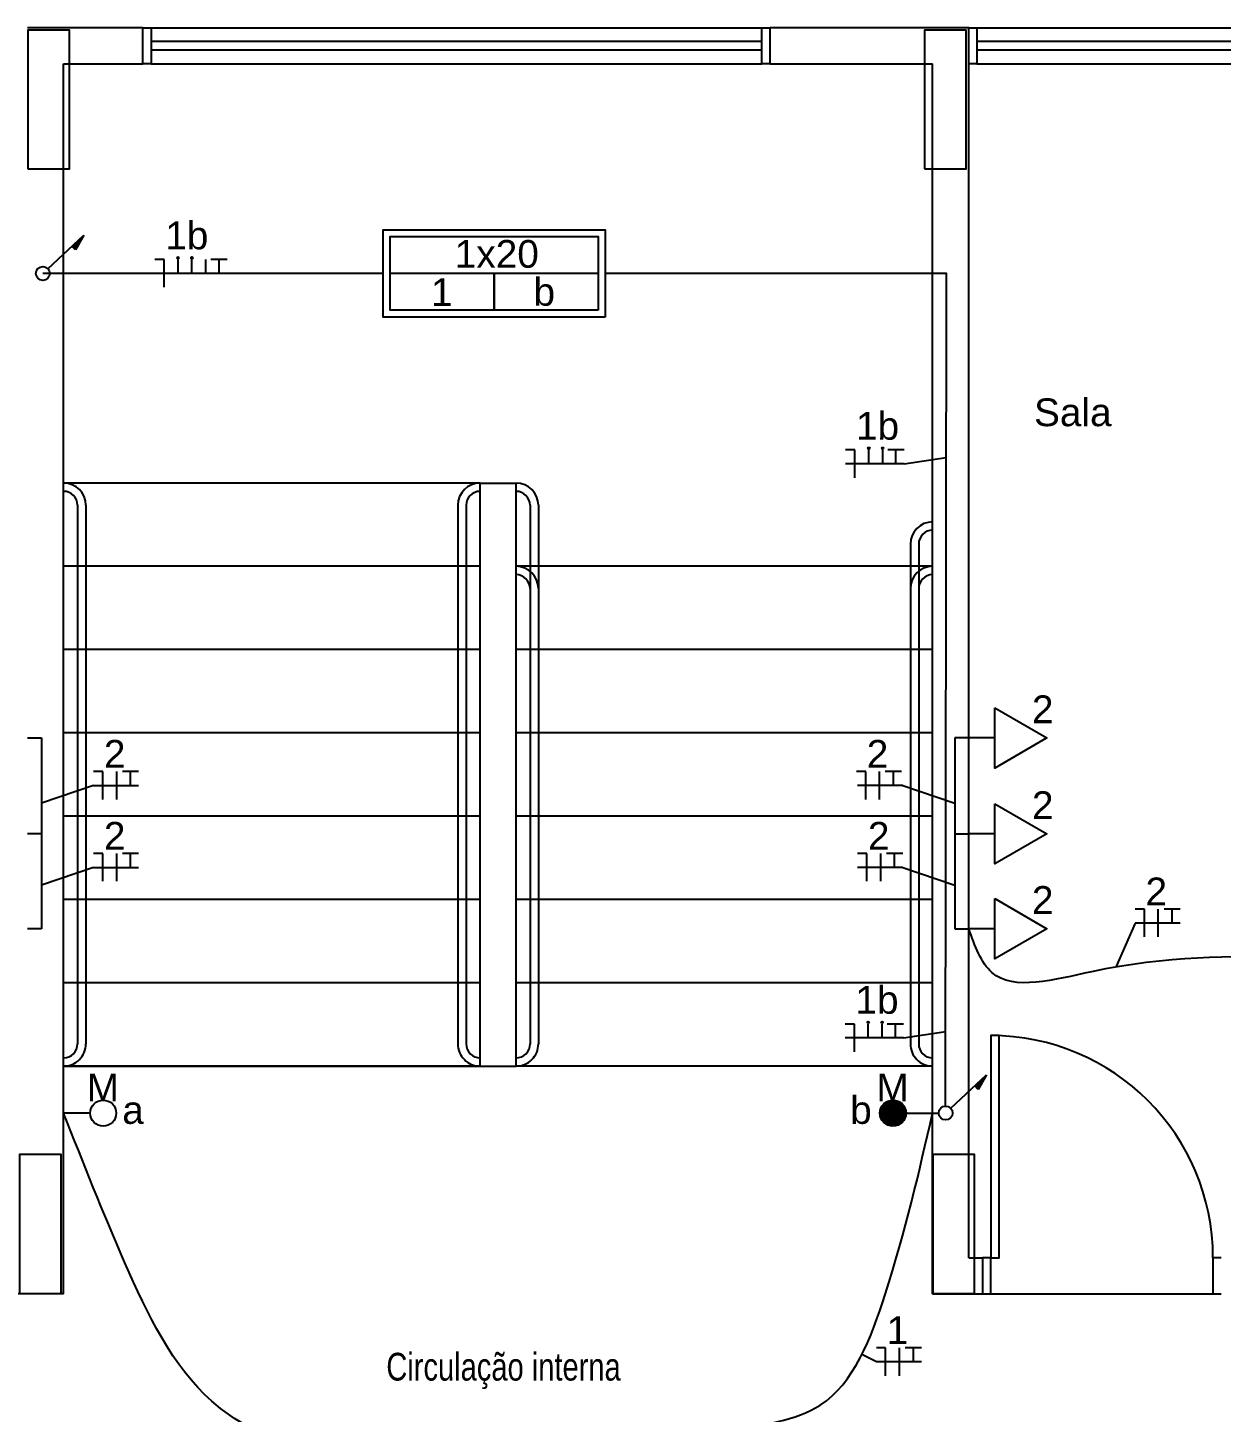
# Model space of a CAD drawing. Extents: x -115 to 23, y 4 to 69.
# Drawn here: x -76.204 to -71.905, y 40.809 to 45.796 of the extents above; entities that cross this region are included whole.
import ezdxf
from ezdxf.enums import TextEntityAlignment as Align

# ---------------------------------------------------------------- set-up
doc = ezdxf.new("R2010")
doc.units = 0
doc.header["$MEASUREMENT"] = 0
for name, color, linetype in [('BASE', 8, 'CONTINUOUS'), ('Chamada', 3, 'CONTINUOUS'), ('E_LUMINO', 160, 'CONTINUOUS'), ('Elétrico', 5, 'CONTINUOUS'), ('Texto - Elétrica', 3, 'CONTINUOUS'), ('texto - elétrico', 3, 'CONTINUOUS')]:
    doc.layers.add(name, color=color, linetype=linetype)
doc.styles.add('ARIAL', font='arial.ttf')

msp = doc.modelspace()

# ---------------------------------------------------------------- hatches: boundary and pattern name
at = {"layer": 'Elétrico'}
for points in [[(-76.0325, 44.9954), (-76.0022, 45.0487), (-76.045, 45.0087)], [(-72.7806, 41.9713), (-72.7502, 42.0247), (-72.7931, 41.9847)]]:
    msp.add_hatch(color=256, dxfattribs=at).paths.add_polyline_path(points)
at = {"layer": 'Elétrico', "linetype": 'Continuous', "lineweight": -2}
for points in [[(-73.0876, 41.9334), (-73.0876, 41.8865), (-73.1345, 41.8865), (-73.1341, 41.8938), (-73.13, 41.9065), (-73.1255, 41.9144), (-73.1203, 41.9204), (-73.1124, 41.9264), (-73.1026, 41.931), (-73.0929, 41.9331), (-73.0876, 41.933)], [(-73.0876, 41.9334), (-73.0876, 41.8865), (-73.0408, 41.8865), (-73.0411, 41.8938), (-73.0452, 41.9065), (-73.0497, 41.9144), (-73.055, 41.9204), (-73.0629, 41.9264), (-73.0726, 41.931), (-73.0824, 41.9331), (-73.0876, 41.933)], [(-73.0876, 41.8397), (-73.0876, 41.8865), (-73.1345, 41.8865), (-73.1341, 41.8793), (-73.13, 41.8666), (-73.1255, 41.8587), (-73.1203, 41.8527), (-73.1124, 41.8467), (-73.1026, 41.8421), (-73.0929, 41.84), (-73.0876, 41.8401)], [(-73.0876, 41.8397), (-73.0876, 41.8865), (-73.0408, 41.8865), (-73.0411, 41.8793), (-73.0452, 41.8666), (-73.0497, 41.8587), (-73.055, 41.8527), (-73.0629, 41.8467), (-73.0726, 41.8421), (-73.0824, 41.84), (-73.0876, 41.8401)]]:
    msp.add_hatch(color=256, dxfattribs=at).paths.add_polyline_path(points)

# ---------------------------------------------------------------- linework, layer by layer
at = {"layer": 'BASE'}
for p, q in [((-75.7899, 45.7959), (-76.2049, 45.7959)), ((-75.7899, 45.6659), (-75.7899, 45.7959)), ((-72.815, 45.7959), (-73.5299, 45.7959)), ((-73.5299, 45.6659), (-73.5299, 45.7959)), ((-72.815, 45.6659), (-72.815, 45.7959)), ((-76.0749, 41.2359), (-76.0749, 45.6659)), ((-76.0749, 45.6659), (-75.7899, 45.6659)), ((-73.5299, 45.6659), (-72.945, 45.6659)), ((-72.945, 41.2359), (-72.945, 45.6659)), ((-72.815, 41.3659), (-72.815, 45.6659)), ((-74.5749, 44.1559), (-76.0749, 44.1559)), ((-74.5749, 44.1559), (-74.445, 44.1559)), ((-74.5749, 42.0559), (-74.5749, 44.1559)), ((-74.5749, 44.1559), (-74.445, 44.1559)), ((-74.445, 42.0559), (-74.445, 44.1559)), ((-76.0249, 44.0759), (-76.0249, 42.1359)), ((-75.9949, 44.0759), (-75.9949, 42.1359)), ((-74.6549, 44.0759), (-74.6549, 42.1359)), ((-74.6549, 44.0759), (-74.6549, 42.1354)), ((-74.6249, 44.0759), (-74.6249, 42.1359)), ((-74.6249, 44.0759), (-74.6249, 42.1349)), ((-74.395, 44.0759), (-74.395, 42.1349)), ((-74.365, 44.0759), (-74.365, 42.1354)), ((-73.025, 43.9359), (-73.025, 42.1354)), ((-72.995, 43.9359), (-72.995, 42.1349)), ((-74.5749, 43.8559), (-76.0749, 43.8559)), ((-74.5749, 43.8559), (-76.0749, 43.8559)), ((-72.945, 43.8559), (-74.445, 43.8559)), ((-72.945, 43.8559), (-74.445, 43.8559)), ((-76.0249, 43.7759), (-76.0249, 42.1349)), ((-75.9949, 43.7759), (-75.9949, 42.1354)), ((-74.5749, 43.5559), (-76.0749, 43.5559)), ((-74.5749, 43.5559), (-76.0749, 43.5559)), ((-72.945, 43.5559), (-74.445, 43.5559)), ((-72.945, 43.5559), (-74.445, 43.5559)), ((-74.5749, 43.2559), (-76.0749, 43.2559)), ((-74.5749, 43.2559), (-76.0749, 43.2559)), ((-72.945, 43.2559), (-74.445, 43.2559)), ((-72.945, 43.2559), (-74.445, 43.2559)), ((-74.5749, 42.9559), (-76.0749, 42.9559)), ((-74.5749, 42.9559), (-76.0749, 42.9559)), ((-72.945, 42.9559), (-74.445, 42.9559)), ((-72.945, 42.9559), (-74.445, 42.9559)), ((-74.5749, 42.6559), (-76.0749, 42.6559)), ((-74.5749, 42.6559), (-76.0749, 42.6559)), ((-72.945, 42.6559), (-74.445, 42.6559)), ((-72.945, 42.6559), (-74.445, 42.6559)), ((-74.5749, 42.3559), (-76.0749, 42.3559)), ((-74.5749, 42.3559), (-76.0749, 42.3559)), ((-72.945, 42.3559), (-74.445, 42.3559)), ((-72.945, 42.3559), (-74.445, 42.3559)), ((-74.5749, 42.0559), (-76.0749, 42.0559)), ((-76.0749, 42.0559), (-74.5749, 42.0559)), ((-74.5749, 42.0559), (-74.445, 42.0559)), ((-72.945, 42.0559), (-74.445, 42.0559)), ((-72.945, 42.0559), (-74.445, 42.0559)), ((-72.815, 41.3659), (-72.765, 41.3659)), ((-72.765, 41.3659), (-72.765, 41.2359)), ((-76.0749, 41.2359), (-76.2549, 41.2359)), ((-72.945, 41.2359), (-72.765, 41.2359)), ((-72.765, 41.2359), (-71.905, 41.2359))]:
    msp.add_line(p, q, dxfattribs=at)
at = {"layer": 'BASE', "linetype": 'Continuous'}
for p, q in [((-75.76, 45.7959), (-73.56, 45.7959)), ((-72.785, 45.7959), (-71.295, 45.7959)), ((-75.76, 45.6659), (-73.56, 45.6659)), ((-72.785, 45.6659), (-71.295, 45.6659))]:
    msp.add_line(p, q, dxfattribs=at)
at = {"layer": 'BASE'}
for points in [[(-76.204, 45.2874), (-76.129, 45.2874), (-76.054, 45.2874), (-76.054, 45.5374), (-76.054, 45.7874), (-76.129, 45.7874), (-76.204, 45.7874), (-76.204, 45.5374), (-76.204, 45.2874)], [(-72.9735, 45.2874), (-72.8985, 45.2874), (-72.8235, 45.2874), (-72.8235, 45.5374), (-72.8235, 45.7874), (-72.8985, 45.7874), (-72.9735, 45.7874), (-72.9735, 45.5374), (-72.9735, 45.2874)], [(-76.234, 41.2369), (-76.159, 41.2369), (-76.084, 41.2369), (-76.084, 41.4869), (-76.084, 41.7369), (-76.159, 41.7369), (-76.234, 41.7369), (-76.234, 41.4869), (-76.234, 41.2369)], [(-72.944, 41.2369), (-72.869, 41.2369), (-72.794, 41.2369), (-72.794, 41.4869), (-72.794, 41.7369), (-72.869, 41.7369), (-72.944, 41.7369), (-72.944, 41.4869), (-72.944, 41.2369)]]:
    msp.add_lwpolyline(points, close=True, dxfattribs=at)
at = {"layer": 'BASE', "linetype": 'Continuous'}
for points in [[(-75.7899, 45.7959), (-75.76, 45.7959), (-75.76, 45.6659), (-75.7899, 45.6659)], [(-73.5299, 45.6659), (-73.56, 45.6659), (-73.56, 45.7959), (-73.5299, 45.7959)], [(-72.815, 45.7959), (-72.785, 45.7959), (-72.785, 45.6659), (-72.815, 45.6659)], [(-72.765, 41.2359), (-72.735, 41.2359), (-72.735, 41.3659), (-72.765, 41.3659)], [(-71.905, 41.3659), (-71.935, 41.3659), (-71.935, 41.2359), (-71.905, 41.2359)]]:
    msp.add_lwpolyline(points, dxfattribs=at)
for points in [[(-75.76, 45.7159), (-73.56, 45.7159), (-73.56, 45.7459), (-75.76, 45.7459), (-75.76, 45.7159)], [(-72.785, 45.7159), (-71.295, 45.7159), (-71.295, 45.7459), (-72.785, 45.7459), (-72.785, 45.7159)], [(-72.735, 41.3659), (-72.705, 41.3659), (-72.705, 42.1659), (-72.735, 42.1659), (-72.735, 41.3659)]]:
    msp.add_lwpolyline(points, close=True, dxfattribs=at)
at = {"layer": 'BASE'}
for centre, radius, start, end in [((-76.0749, 44.0759), 0.08, 0, 90), ((-74.5749, 44.0759), 0.08, 90, 180), ((-74.5749, 44.0759), 0.08, 90, 180), ((-74.445, 44.0759), 0.08, 0, 90), ((-76.0749, 44.0759), 0.05, 0, 90), ((-74.5749, 44.0759), 0.05, 90, 180), ((-74.5749, 44.0759), 0.05, 90, 180), ((-74.445, 44.0759), 0.05, 0, 90), ((-72.945, 43.9359), 0.08, 90, 180), ((-72.945, 43.9359), 0.05, 90, 180), ((-74.445, 43.7759), 0.08, 0, 90), ((-72.945, 43.7759), 0.08, 90, 180), ((-74.445, 43.7759), 0.05, 0, 90), ((-72.945, 43.7759), 0.05, 90, 180), ((-76.0747, 42.1356), 0.0797, 269.8105, 0.1895), ((-76.0744, 42.1354), 0.0495, 269.4167, 0.5833), ((-76.0747, 42.1356), 0.0797, 269.8105, 0.1895), ((-76.0744, 42.1354), 0.0495, 269.4167, 0.5833), ((-74.5752, 42.1356), 0.0797, 179.8105, 270.1895), ((-74.5752, 42.1356), 0.0797, 179.8105, 270.1895), ((-74.5754, 42.1354), 0.0495, 179.4167, 270.5833), ((-74.5754, 42.1354), 0.0495, 179.4167, 270.5833), ((-74.4447, 42.1356), 0.0797, 269.8105, 0.1895), ((-74.4445, 42.1354), 0.0495, 269.4167, 0.5833), ((-72.9452, 42.1356), 0.0797, 179.8105, 270.1895), ((-72.9455, 42.1354), 0.0495, 179.4167, 270.5833)]:
    msp.add_arc(centre, radius, start, end, dxfattribs=at)
at = {"layer": 'BASE', "linetype": 'Continuous'}
msp.add_arc((-72.735, 41.3659), 0.8, 0, 90, dxfattribs=at)
at = {"layer": 'Chamada'}
for p, q in [((-73.0476, 44.225), (-72.8956, 44.2479)), ((-75.9672, 43.0666), (-76.1549, 43.0033)), ((-73.0527, 43.0666), (-72.865, 43.0033)), ((-75.9672, 42.7714), (-76.1549, 42.7081)), ((-73.0527, 42.7714), (-72.865, 42.7081)), ((-72.2153, 42.571), (-72.2847, 42.4124)), ((-73.0497, 42.1574), (-72.8977, 42.1803)), ((-73.1473, 40.9908), (-73.1993, 41.0177))]:
    msp.add_line(p, q, dxfattribs=at)
at = {"layer": 'Chamada', "linetype": 'Continuous'}
for p, q in [((-73.0476, 44.225), (-73.2581, 44.225)), ((-75.9672, 43.0666), (-75.8047, 43.0666)), ((-73.0527, 43.0666), (-73.2152, 43.0666)), ((-75.9672, 42.7714), (-75.8047, 42.7714)), ((-73.0527, 42.7714), (-73.2152, 42.7714)), ((-72.0528, 42.571), (-72.2153, 42.571)), ((-73.0497, 42.1574), (-73.2601, 42.1574)), ((-72.9848, 40.9908), (-73.1473, 40.9908))]:
    msp.add_line(p, q, dxfattribs=at)
at = {"layer": 'E_LUMINO'}
for points in [[(-74.1242, 44.7534), (-74.9242, 44.7534), (-74.9242, 45.0684), (-74.1242, 45.0684)], [(-74.1492, 44.7784), (-74.8992, 44.7784), (-74.8992, 45.0434), (-74.1492, 45.0434)]]:
    msp.add_lwpolyline(points, close=True, dxfattribs=at)
msp.add_lwpolyline([(-74.1492, 44.9109), (-74.5242, 44.9109), (-74.5242, 44.7784), (-74.5242, 44.9109), (-74.8992, 44.9109)], dxfattribs=at)
at = {"layer": 'Elétrico'}
for p, q in [((-76.1317, 44.9279), (-76.0022, 45.0487)), ((-76.0022, 45.0487), (-76.0325, 44.9954)), ((-76.0325, 44.9954), (-76.045, 45.0087)), ((-76.0749, 44.9109), (-76.1499, 44.9109)), ((-76.0563, 44.9109), (-76.0749, 44.9109)), ((-74.9242, 44.9109), (-76.0563, 44.9109)), ((-76.2049, 43.2376), (-76.1549, 43.2376)), ((-76.1549, 43.2376), (-76.1549, 42.8921)), ((-72.815, 43.2376), (-72.865, 43.2376)), ((-72.865, 43.2376), (-72.865, 42.8921)), ((-76.1549, 42.8921), (-76.2049, 42.8921)), ((-76.1549, 42.8921), (-76.1549, 42.5507)), ((-72.865, 42.8921), (-72.815, 42.8921)), ((-72.865, 42.8921), (-72.865, 42.5507)), ((-76.1549, 42.5507), (-76.2049, 42.5507)), ((-72.865, 42.5507), (-72.815, 42.5507)), ((-72.8797, 41.9039), (-72.7502, 42.0247)), ((-72.7502, 42.0247), (-72.7806, 41.9713)), ((-72.7806, 41.9713), (-72.7931, 41.9847))]:
    msp.add_line(p, q, dxfattribs=at)
at = {"layer": 'Elétrico', "linetype": 'Continuous'}
for p, q in [((-75.713, 44.9609), (-75.7463, 44.9609)), ((-75.713, 44.8609), (-75.713, 44.9609)), ((-75.663, 44.9109), (-75.663, 44.9609)), ((-75.613, 44.9109), (-75.613, 44.9609)), ((-75.563, 44.9109), (-75.563, 44.9609)), ((-75.4859, 44.9609), (-75.5442, 44.9609)), ((-75.515, 44.9109), (-75.515, 44.9609)), ((-73.2247, 44.275), (-73.2581, 44.275)), ((-73.2247, 44.175), (-73.2247, 44.275)), ((-73.1747, 44.225), (-73.1747, 44.275)), ((-73.1247, 44.225), (-73.1247, 44.275)), ((-73.0476, 44.275), (-73.106, 44.275)), ((-73.0768, 44.225), (-73.0768, 44.275)), ((-72.7212, 43.2376), (-72.815, 43.2376)), ((-75.9339, 43.1166), (-75.9672, 43.1166)), ((-75.9339, 43.0166), (-75.9339, 43.1166)), ((-75.8839, 43.0166), (-75.8839, 43.1166)), ((-75.8047, 43.1166), (-75.863, 43.1166)), ((-75.8339, 43.0666), (-75.8339, 43.1166)), ((-73.186, 43.1166), (-73.2194, 43.1166)), ((-73.186, 43.0166), (-73.186, 43.1166)), ((-73.136, 43.0166), (-73.136, 43.1166)), ((-73.0569, 43.1166), (-73.1152, 43.1166)), ((-73.086, 43.0666), (-73.086, 43.1166)), ((-72.7212, 42.8921), (-72.815, 42.8921)), ((-75.9339, 42.8214), (-75.9672, 42.8214)), ((-75.9339, 42.7214), (-75.9339, 42.8214)), ((-75.8839, 42.7214), (-75.8839, 42.8214)), ((-75.8047, 42.8214), (-75.863, 42.8214)), ((-75.8339, 42.7714), (-75.8339, 42.8214)), ((-73.1819, 42.8214), (-73.2152, 42.8214)), ((-73.1819, 42.7214), (-73.1819, 42.8214)), ((-73.1319, 42.7214), (-73.1319, 42.8214)), ((-73.0527, 42.8214), (-73.111, 42.8214)), ((-73.0819, 42.7714), (-73.0819, 42.8214)), ((-72.1819, 42.621), (-72.2153, 42.621)), ((-72.1819, 42.521), (-72.1819, 42.621)), ((-72.1319, 42.521), (-72.1319, 42.621)), ((-72.0528, 42.621), (-72.1111, 42.621)), ((-72.0819, 42.571), (-72.0819, 42.621)), ((-72.7212, 42.5507), (-72.815, 42.5507)), ((-73.2268, 42.2074), (-73.2601, 42.2074)), ((-73.2268, 42.1074), (-73.2268, 42.2074)), ((-73.1768, 42.1574), (-73.1768, 42.2074)), ((-73.1268, 42.1574), (-73.1268, 42.2074)), ((-73.0497, 42.2074), (-73.108, 42.2074)), ((-73.0789, 42.1574), (-73.0789, 42.2074)), ((-73.114, 41.0408), (-73.1473, 41.0408)), ((-73.114, 40.9408), (-73.114, 41.0408)), ((-73.064, 40.9408), (-73.064, 41.0408)), ((-72.9848, 41.0408), (-73.0432, 41.0408)), ((-73.014, 40.9908), (-73.014, 41.0408))]:
    msp.add_line(p, q, dxfattribs=at)
at = {"layer": 'Elétrico', "linetype": 'Continuous', "lineweight": -2}
for p, q in [((-73.0876, 41.9334), (-73.0876, 41.8397)), ((-75.9792, 41.8865), (-76.0749, 41.8869)), ((-73.0408, 41.8865), (-72.945, 41.8869))]:
    msp.add_line(p, q, dxfattribs=at)
at = {"layer": 'Elétrico'}
for points in [[(-72.898, 41.9119), (-72.895, 44.9109), (-74.1242, 44.9109)], [(-72.945, 41.8869), (-72.923, 41.8869)]]:
    msp.add_lwpolyline(points, dxfattribs=at)
at = {"layer": 'Elétrico', "linetype": 'Continuous'}
for points in [[(-72.7212, 43.3458), (-72.5337, 43.2376), (-72.7212, 43.1293), (-72.7212, 43.3458, -1.732025)], [(-72.7212, 43.0004), (-72.5337, 42.8921), (-72.7212, 42.7839), (-72.7212, 43.0004, -1.732025)], [(-72.7212, 42.659), (-72.5337, 42.5507), (-72.7212, 42.4425), (-72.7212, 42.659, -1.732025)]]:
    msp.add_lwpolyline(points, format="xyb", dxfattribs=at)
at = {"layer": 'Elétrico'}
for centre in [(-76.1499, 44.9109), (-72.898, 41.8869)]:
    msp.add_circle(centre, 0.025, dxfattribs=at)
at = {"layer": 'Elétrico', "linetype": 'Continuous'}
for centre in [(-75.663, 44.9671), (-75.613, 44.9671), (-73.1747, 44.2812), (-73.1247, 44.2812), (-73.1768, 42.2137), (-73.1268, 42.2137)]:
    msp.add_circle(centre, 0.00313, dxfattribs=at)
at = {"layer": 'Elétrico', "linetype": 'Continuous', "lineweight": -2}
for centre in [(-75.9323, 41.8865), (-73.0876, 41.8865)]:
    msp.add_circle(centre, 0.0469, dxfattribs=at)
at = {"layer": 'Elétrico'}
for points in [[(-71.6461, 42.4486), (-72.3722, 42.3957), (-72.7313, 42.3931), (-72.815, 42.5507)], [(-74.91, 40.5859), (-75.5412, 40.849), (-75.8541, 41.3473), (-76.0749, 41.8869)], [(-74.11, 40.5859), (-73.6693, 40.7407), (-73.3499, 40.8349), (-73.1158, 41.2331), (-72.945, 41.8869)]]:
    msp.add_spline(points, degree=3, dxfattribs=at)

# ---------------------------------------------------------------- texts
at = {"layer": 'Texto - Elétrica', "color": 2, "linetype": 'Continuous', "style": 'ARIAL'}
for s, p in [('1b', (-75.709, 44.9979)), ('1b', (-73.2208, 44.312)), ('2', (-73.1821, 43.1306)), ('2', (-73.1779, 42.8353)), ('2', (-72.178, 42.635)), ('1b', (-73.2229, 42.2444)), ('1', (-73.1101, 41.0548))]:
    msp.add_text(s, height=0.1, rotation=0, dxfattribs=at).set_placement(p)
for p in [(-75.9299, 43.1306), (-75.9299, 42.8353)]:
    msp.add_text('2', height=0.1, dxfattribs=at).set_placement(p)
at = {"layer": 'texto - elétrico', "color": 2, "linetype": 'Continuous', "lineweight": -2, "style": 'ARIAL'}
for s, p in [('1x20', (-74.6661, 44.9012)), ('1', (-74.7517, 44.7632)), ('b', (-74.3825, 44.7646)), ('2', (-72.5871, 43.261)), ('2', (-72.5871, 42.9156)), ('2', (-72.5871, 42.5742)), ('M', (-75.9919, 41.8992)), ('M', (-73.1473, 41.8992)), ('b', (-73.2418, 41.8179)), ('a', (-75.8638, 41.8179))]:
    msp.add_text(s, height=0.1, dxfattribs=at).set_placement(p, align=Align.BOTTOM_LEFT)
at = {"layer": 'texto - elétrico', "color": 2, "style": 'ARIAL'}
msp.add_text('Sala', height=0.1, dxfattribs=at).set_placement((-72.4398, 44.3307), align=Align.BOTTOM_CENTER)
at = {"layer": 'texto - elétrico', "color": 2, "style": 'ARIAL', "width": 0.75}
msp.add_text('Circulação interna', height=0.1, dxfattribs=at).set_placement((-74.4905, 40.8932), align=Align.BOTTOM_CENTER)

doc.saveas('drawing.dxf')
